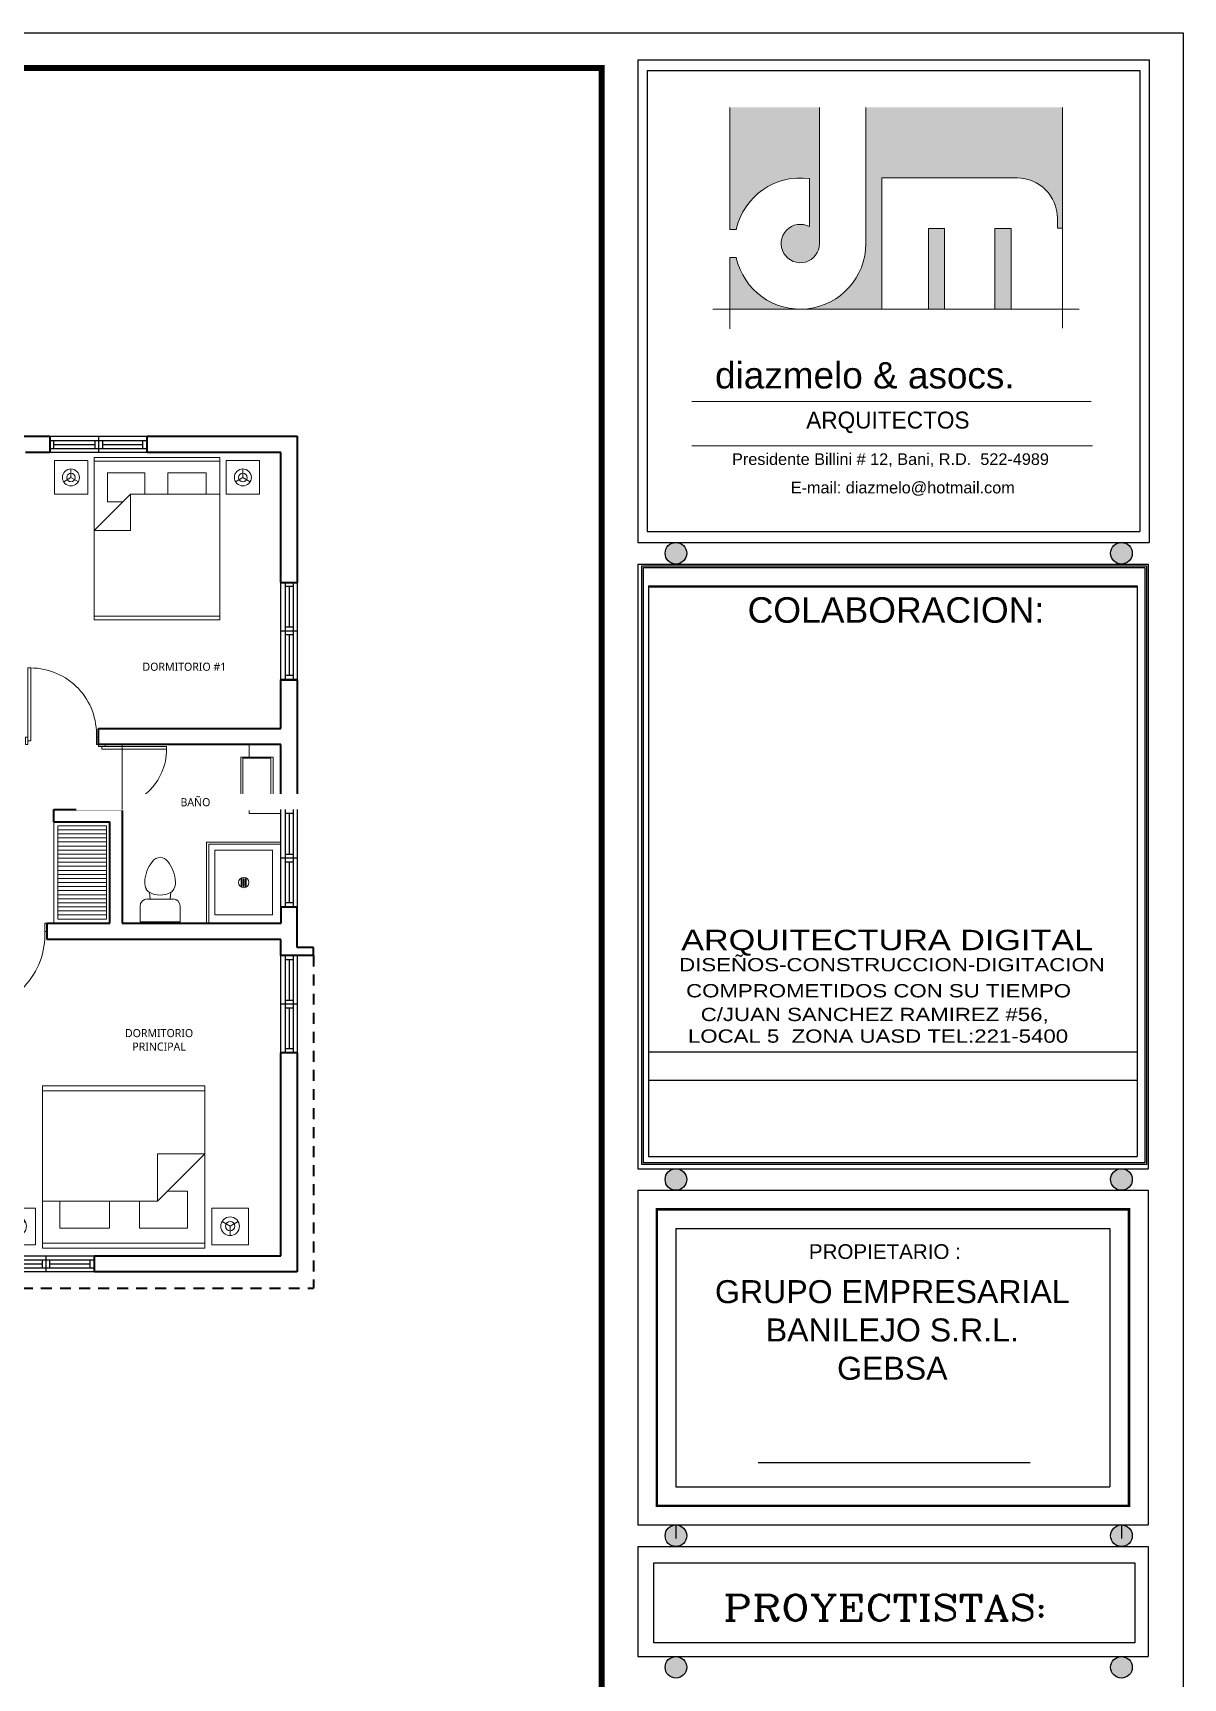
# Model space of a CAD drawing. Header units: feet. Extents: x -417 to 46, y -646 to -218.
# Drawn here: x -61.94 to -47.75, y -444.16 to -423.88 of the extents above; entities that cross this region are included whole.
import ezdxf
from ezdxf.enums import TextEntityAlignment as Align

# ---------------------------------------------------------------- set-up
doc = ezdxf.new("R2010")
doc.units = ezdxf.units.FT
doc.header["$MEASUREMENT"] = 0
doc.linetypes.add('HIDDEN', pattern=[0.375, 0.25, -0.125])
for name, color, linetype, lineweight in [('A-WALL', 4, 'Continuous', 25), ('closet', 8, 'Continuous', 5), ('FURN', 2, 'Continuous', 30), ('I-FURN', 2, 'Continuous', 0), ('muebles', 2, 'Continuous', 5), ('P-SANR-FIXT', 2, 'Continuous', 9), ('Piso', 8, 'Continuous', 9), ('puertas', 8, 'Continuous', 9), ('TEXTO', 7, 'Continuous', 5), ('TXT', 2, 'Continuous', 9)]:
    doc.layers.add(name, color=color, linetype=linetype, lineweight=lineweight)
for name, color, linetype in [('HOJA', 7, 'Continuous'), ('MARCO', 7, 'Continuous'), ('MB3', 8, 'Continuous'), ('PERT-VENT', 2, 'Continuous'), ('TARGETA', 7, 'Continuous'), ('textos', 7, 'Continuous'), ('TEXXT', 8, 'Continuous')]:
    doc.layers.add(name, color=color, linetype=linetype)
doc.styles.add('ads', font='trebuc.ttf', dxfattribs={"height": 0.14})
doc.styles.add('DAMIAN', font='arial.ttf', dxfattribs={"height": 0.12})
doc.styles.get("Standard").update_dxf_attribs({"font": 'arial.ttf', "height": 0.115})
doc.styles.add('TITTEXTM', font='romanc.shx')

# ---------------------------------------------------------------- blocks, each defined once
blk = doc.blocks.new('bath_sink_6127 - bath_sink_6127-542651-Nivel 1')
at = {"layer": 'I-FURN'}
for p, q in [((0.395, 0.244), (-0.005, 0.244)), ((-0.005, 0.244), (-0.005, -0.245)), ((0.025, -0.234), (0.025, 0.233)), ((0.025, 0.233), (0.369, 0.233)), ((0.293, 0.244), (0.293, 0.4)), ((0.369, 0.233), (0.369, -0.234)), ((0.395, -0.245), (0.395, 0.244)), ((-0.005, -0.245), (0.395, -0.245)), ((0.369, -0.234), (0.025, -0.234)), ((0.293, -0.448), (0.293, -0.245)), ((-0.1, -0.448), (0.293, -0.448))]:
    blk.add_line(p, q, dxfattribs=at)
blk = doc.blocks.new('Toilet_-_Tank_-_3D_4840 - 17_ High_ Seat Not Visible-536545-Nivel 1')
at = {"layer": 'P-SANR-FIXT'}
for p, q in [((0.248, 0.489), (-0.248, 0.489)), ((-0.248, 0.489), (-0.248, 0.298)), ((0.248, 0.298), (0.248, 0.489)), ((-0.159, 0.21), (-0.123, 0.21)), ((-0.123, 0.21), (-0.132, 0.127)), ((-0.123, 0.21), (0.123, 0.21)), ((0.132, 0.127), (0.123, 0.21)), ((0.123, 0.21), (0.159, 0.21))]:
    blk.add_line(p, q, dxfattribs=at)
for centre, radius, start, end in [((-0.159, 0.298), 0.0889, 180, 270), ((0.159, 0.298), 0.0889, 270, 360), ((-0.023, 0.008), 0.167, 151.0596, 182.709), ((-0.083, 0.041), 0.0995, 119.8981, 151.0596), ((0, -0.104), 0.266, 90.1019, 119.8981), ((0, -0.104), 0.266, 60.1019, 89.8981), ((0.083, 0.041), 0.0995, 28.9404, 60.1019), ((0.023, 0.008), 0.167, 357.291, 28.9404), ((0.25, 0.021), 0.441, 182.709, 218.5058), ((-0.25, 0.021), 0.441, 321.4942, 357.291), ((0.011, -0.169), 0.136, 218.5058, 265.219), ((-0.011, -0.169), 0.136, 274.781, 321.4942)]:
    blk.add_arc(centre, radius, start, end, dxfattribs=at)
blk = doc.blocks.new('Shower_Stall_9385 - 1-684532-Nivel 1')
at = {"layer": 'P-SANR-FIXT'}
for p, q in [((-0.576, 0.533), (0.424, 0.533)), ((-0.576, -0.381), (-0.576, 0.533)), ((0.424, 0.508), (-0.551, 0.508)), ((-0.551, -0.381), (-0.551, 0.508)), ((-0.475, -0.279), (-0.475, 0.432)), ((-0.475, 0.432), (0.322, 0.432)), ((0.322, 0.432), (0.322, -0.279)), ((-0.121, 0.108), (-0.032, 0.108)), ((-0.032, 0.099), (-0.121, 0.099)), ((-0.121, 0.081), (-0.032, 0.081)), ((-0.032, 0.072), (-0.121, 0.072)), ((-0.121, 0.053), (-0.032, 0.053)), ((-0.032, 0.044), (-0.121, 0.044)), ((-0.576, -0.381), (-0.551, -0.381)), ((-0.551, -0.381), (0.398, -0.381)), ((0.322, -0.279), (-0.475, -0.279))]:
    blk.add_line(p, q, dxfattribs=at)
for centre, radius, start, end in [((-0.076, 0.076), 0.0635, 360, 180), ((-0.076, 0.076), 0.0635, 0, 180), ((-0.076, 0.076), 0.0635, 180, 360), ((-0.076, 0.076), 0.0635, 180, 360), ((-0.121, 0.103), 0.00444, 90, 270), ((-0.121, 0.076), 0.00444, 90, 270), ((-0.121, 0.049), 0.00444, 90, 270), ((-0.032, 0.103), 0.00444, 270, 90), ((-0.032, 0.076), 0.00444, 270, 90), ((-0.032, 0.049), 0.00444, 270, 90), ((0.398, -0.356), 0.0254, 270, 360)]:
    blk.add_arc(centre, radius, start, end, dxfattribs=at)
blk = doc.blocks.new('A$C4D292AF4')
at = {"layer": 'puertas'}
for points in [[(0.03, 0.05), (0.07, 0.05), (0.07, 1.05), (0.03, 1.05)], [(0, 0), (0.03, 0), (0.03, 0.1), (0, 0.1)], [(0.97, 0), (1, 0), (1, 0.1), (0.97, 0.1)]]:
    blk.add_lwpolyline(points, close=True, dxfattribs=at)
blk.add_arc((0.068, 0.147), 0.903, 357.0481, 89.8556, dxfattribs=at)
blk = doc.blocks.new('A$C26A1068B')
at = {"layer": 'muebles', "color": 2, "linetype": 'Continuous'}
for p, q in [((0.45, 2.531, 224.56), (0.038, 2.531, 224.56)), ((0.038, 2.119, 224.56), (0.038, 2.531, 224.56)), ((0.45, 2.119, 224.56), (0.45, 2.531, 224.56)), ((0.45, 2.119, 224.56), (0.038, 2.119, 224.56)), ((0.45, 0.412, 224.56), (0.038, 0.412, 224.56)), ((0.038, 0.412, 224.56), (0.038, 0, 224.56)), ((0.45, 0.412, 224.56), (0.45, 0, 224.56)), ((0.45, 0, 224.56), (0.038, 0, 224.56))]:
    blk.add_line(p, q, dxfattribs=at)
at = {"layer": 'muebles', "color": 8, "linetype": 'Continuous'}
for p, q in [((0.246, 2.326, 224.56), (0.141, 2.326, 224.56)), ((0.246, 2.326, 224.56), (0.298, 2.416, 224.56)), ((0.246, 2.326, 224.56), (0.298, 2.235, 224.56)), ((0.246, 0.206, 224.56), (0.141, 0.206, 224.56)), ((0.246, 0.206, 224.56), (0.298, 0.296, 224.56)), ((0.246, 0.206, 224.56), (0.298, 0.115, 224.56))]:
    blk.add_line(p, q, dxfattribs=at)
at = {"layer": 'muebles', "linetype": 'Continuous'}
for p, q in [((2.003, 2.041, 224.56), (0, 2.041, 224.56)), ((0, 2.041, 224.56), (0, 0.491, 224.56)), ((0.047, 0.491, 224.56), (0.047, 2.041, 224.56)), ((0.45, 1.59, 224.56), (0.901, 2.041, 224.56)), ((0.901, 2.041, 224.56), (0.901, 1.59, 224.56)), ((1.956, 2.041, 224.56), (1.956, 0.491, 224.56)), ((2.003, 0.491, 224.56), (2.003, 2.041, 224.56)), ((0.545, 1.875, 224.56), (0.19, 1.875, 224.56)), ((0.19, 1.875, 224.56), (0.19, 1.417, 224.56)), ((0.545, 1.685, 224.56), (0.545, 1.875, 224.56)), ((0.901, 1.59, 224.56), (0.45, 1.59, 224.56)), ((0.45, 0.491, 224.56), (0.45, 1.59, 224.56)), ((0.19, 1.417, 224.56), (0.45, 1.417, 224.56)), ((0.19, 1.13, 224.56), (0.19, 0.657, 224.56)), ((0.45, 1.13, 224.56), (0.19, 1.13, 224.56)), ((0.19, 0.657, 224.56), (0.45, 0.657, 224.56)), ((0, 0.491, 224.56), (2.003, 0.491, 224.56))]:
    blk.add_line(p, q, dxfattribs=at)
at = {"layer": 'muebles', "color": 8, "linetype": 'Continuous'}
for centre, major_axis in [((0.246, 2.326, 224.56), (-0.074, -0.074)), ((0.246, 0.206, 224.56), (-0.037, 0.037))]:
    blk.add_ellipse(centre, major_axis=major_axis, ratio=1, dxfattribs=at)
at = {"layer": 'muebles', "color": 8, "linetype": 'Continuous', "extrusion": (0, 0, -1)}
for centre, major_axis in [((0.246, 2.326, 224.56), (-0.037, -0.037)), ((0.246, 0.206, 224.56), (-0.074, 0.074))]:
    blk.add_ellipse(centre, major_axis=major_axis, ratio=1, dxfattribs=at)
blk = doc.blocks.new('A$C154754DE')
at = {"layer": 'muebles', "color": 2, "linetype": 'Continuous'}
for p, q in [((1.505, 3.079, 224.56), (1.958, 3.079, 224.56)), ((1.505, 2.626, 224.56), (1.505, 3.079, 224.56)), ((1.958, 2.626, 224.56), (1.958, 3.079, 224.56)), ((1.505, 2.626, 224.56), (1.958, 2.626, 224.56)), ((1.505, 0.453, 224.56), (1.958, 0.453, 224.56)), ((1.505, 0.453, 224.56), (1.505, 0, 224.56)), ((1.958, 0.453, 224.56), (1.958, 0, 224.56)), ((1.505, 0, 224.56), (1.958, 0, 224.56))]:
    blk.add_line(p, q, dxfattribs=at)
at = {"layer": 'muebles', "color": 8, "linetype": 'Continuous'}
for p, q in [((1.729, 2.853, 224.56), (1.672, 2.953, 224.56)), ((1.729, 2.853, 224.56), (1.672, 2.754, 224.56)), ((1.729, 2.853, 224.56), (1.844, 2.853, 224.56)), ((1.729, 0.226, 224.56), (1.672, 0.326, 224.56)), ((1.729, 0.226, 224.56), (1.672, 0.126, 224.56)), ((1.729, 0.226, 224.56), (1.844, 0.226, 224.56))]:
    blk.add_line(p, q, dxfattribs=at)
at = {"layer": 'muebles', "linetype": 'Continuous'}
for p, q in [((0, 2.54, 224.56), (2, 2.54, 224.56)), ((0, 0.54, 224.56), (0, 2.54, 224.56)), ((0.061, 2.54, 224.56), (0.061, 0.54, 224.56)), ((1.419, 1.958, 224.56), (0.837, 2.54, 224.56)), ((0.837, 2.54, 224.56), (0.837, 1.958, 224.56)), ((1.939, 0.54, 224.56), (1.939, 2.54, 224.56)), ((2, 2.54, 224.56), (2, 0.54, 224.56)), ((1.296, 2.326, 224.56), (1.755, 2.326, 224.56)), ((1.296, 2.081, 224.56), (1.296, 2.326, 224.56)), ((1.755, 2.326, 224.56), (1.755, 1.734, 224.56)), ((0.837, 1.958, 224.56), (1.419, 1.958, 224.56)), ((1.419, 0.54, 224.56), (1.419, 1.958, 224.56)), ((1.755, 1.734, 224.56), (1.419, 1.734, 224.56)), ((1.419, 1.364, 224.56), (1.755, 1.364, 224.56)), ((1.755, 1.364, 224.56), (1.755, 0.754, 224.56)), ((1.755, 0.754, 224.56), (1.419, 0.754, 224.56)), ((2, 0.54, 224.56), (0, 0.54, 224.56))]:
    blk.add_line(p, q, dxfattribs=at)
at = {"layer": 'muebles', "color": 8, "linetype": 'Continuous', "extrusion": (0, 0, -1)}
for centre, major_axis, start_param, end_param in [((1.729, 2.853, 224.56), (-0.0814, -0.0814), -1.570796, 4.712389), ((1.729, 0.226, 224.56), (-0.0407, 0.0407), 1.570796326794897, 7.853981633974483)]:
    blk.add_ellipse(centre, major_axis=major_axis, ratio=1, start_param=start_param, end_param=end_param, dxfattribs=at)
at = {"layer": 'muebles', "color": 8, "linetype": 'Continuous'}
for centre, major_axis, start_param, end_param in [((1.729, 2.853, 224.56), (-0.0407, -0.0407), 1.570796326794897, 7.853981633974483), ((1.729, 0.226, 224.56), (-0.0814, 0.0814), -1.570796, 4.712389)]:
    blk.add_ellipse(centre, major_axis=major_axis, ratio=1, start_param=start_param, end_param=end_param, dxfattribs=at)
blk = doc.blocks.new('A$C6FFE63EF')
at = {"layer": 'TEXTO', "ltscale": 0.05}
h = blk.add_hatch(color=256, dxfattribs=at)
h.paths.add_polyline_path([(1.319, 2.87), (1.319, 2.479, 3.622679), (1.401, 2.342), (1.401, 3.449), (0.672, 3.449), (0.672, 2.457), (0.725, 2.457, -0.391497)])
h.paths.add_polyline_path([(1.246, 1.809, -0.351969), (0.725, 2.227), (0.672, 2.227), (0.672, 1.809)])
h.paths.add_polyline_path([(1.91, 2.875), (3.008, 2.875, -0.414214), (3.336, 2.547), (3.336, 2.466), (3.377, 2.466), (3.377, 3.449), (1.779, 3.449), (1.779, 2.342, -0.414214), (1.246, 1.809), (1.91, 1.809)])
h.paths.add_polyline_path([(2.418, 2.465), (2.287, 2.465), (2.287, 1.809), (2.418, 1.809)], flags=17)
h.paths.add_polyline_path([(2.959, 2.465), (2.828, 2.465), (2.828, 1.809), (2.959, 1.809)], flags=17)
for p, q in [((0.671, 2.456), (0.671, 3.448)), ((1.401, 2.341), (1.401, 3.448)), ((1.778, 2.341), (1.778, 3.448)), ((3.377, 2.465), (3.377, 3.448)), ((1.319, 2.479), (1.319, 2.869)), ((1.909, 1.808), (1.909, 2.874)), ((1.909, 2.874), (3.008, 2.874)), ((3.336, 2.546), (3.336, 2.465)), ((0.725, 2.456), (0.671, 2.456)), ((2.287, 1.808), (2.287, 2.464)), ((2.287, 2.464), (2.418, 2.464)), ((2.418, 1.808), (2.418, 2.464)), ((2.828, 1.808), (2.828, 2.464)), ((2.828, 2.464), (2.959, 2.464)), ((2.959, 1.808), (2.959, 2.464)), ((3.336, 2.465), (3.377, 2.465)), ((3.377, 2.465), (3.377, 1.653)), ((0.671, 1.808), (0.671, 2.227)), ((0.725, 2.227), (0.671, 2.227)), ((0.534, 1.808), (3.512, 1.808)), ((0.671, 1.808), (0.671, 1.647)), ((0.362, 1.057), (3.61, 1.057)), ((0.362, 0.698), (3.622, 0.698))]:
    blk.add_line(p, q, dxfattribs=at)
for centre, radius, start, end in [((1.245, 2.341), 0.533, 82.0412, 167.5619), ((3.008, 2.546), 0.328, 0, 90), ((1.245, 2.341), 0.156, 61.7263, 0), ((1.245, 2.341), 0.533, 192.4381, 0)]:
    blk.add_arc(centre, radius, start, end, dxfattribs=at)
at = {"layer": 'TEXTO', "ltscale": 0.3, "width": 13.01141, "attachment_point": 1}
for s, insert, char_height in [('{\\fSwis721 Blk BT|b0|i0|c0|p34;diazmelo & asocs.}', (0.552, 1.378), 0.21489), ('{\\fComic Sans MS|b0|i0|c0|p66;ARQUITECTOS}', (1.293, 0.975), 0.13753), ('{\\fArial|b0|i0|c0|p34;Presidente Billini # 12, Bani, R.D.  522-4989}', (0.69, 0.636), 0.09455), ('{\\fArial|b0|i0|c0|p34;E-mail: diazmelo@hotmail.com}', (1.167, 0.405), 0.09455)]:
    blk.add_mtext(s, dxfattribs=dict(at, insert=insert, char_height=char_height))
blk = doc.blocks.new('A$C18ED6237')
at = {"layer": 'PERT-VENT', "extrusion": (-2.36783e-12, 8.94772e-16, -1)}
for p, q in [((1.2, 0.2), (0, 0.2)), ((1.2, 0.15), (0, 0.15)), ((1.2, 0.05), (0, 0.05)), ((0.054, 0.05), (0.054, 0.15)), ((0.553, 0.1), (0.054, 0.1)), ((0.553, 0.15), (0.553, 0.05)), ((0.6, 0.2), (0.6, 0)), ((0.647, 0.15), (0.647, 0.05)), ((1.153, 0.1), (0.647, 0.1)), ((0, 0), (1.2, 0))]:
    blk.add_line(p, q, dxfattribs=at)
at = {"layer": 'PERT-VENT'}
blk.add_line((1.153, 0.05), (1.153, 0.15), dxfattribs=at)

msp = doc.modelspace()

# ---------------------------------------------------------------- hatches: boundary and pattern name
at = {"layer": 'Piso'}
h = msp.add_hatch(dxfattribs=at)
h.set_pattern_fill('ANSI31', color=256, scale=0.4, angle=315, style=0)
h.set_pattern_definition([(180, (-61.028495, -434.8042), (-2e-17, 0.05), [])])
h.paths.add_polyline_path([(-61.0285, -434.8042), (-61.6285, -434.8042), (-61.6285, -433.6542), (-61.0285, -433.6542)])
at = {"layer": 'textos'}
h = msp.add_hatch(color=7, dxfattribs=at)
h.paths.add_polyline_path([(-53.8747, -430.2957, 1), (-54.141, -430.2957, 1)])
h.paths.add_polyline_path([(-48.38, -430.2957, 1), (-48.6463, -430.2957, 1)])
h = msp.add_hatch(color=7, dxfattribs=at)
h.paths.add_polyline_path([(-53.8747, -438.0143, 1), (-54.141, -438.0143, 1)])
h.paths.add_polyline_path([(-48.38, -438.0143, 1), (-48.6463, -438.0143, 1)])
h = msp.add_hatch(color=7, dxfattribs=at)
h.paths.add_polyline_path([(-54.0078, -442.2727, 1), (-54.0078, -442.539, 1)])
h.paths.add_polyline_path([(-48.5131, -442.2727, 1), (-48.5131, -442.539, 1)])
h = msp.add_hatch(color=7, dxfattribs=at)
h.paths.add_polyline_path([(-54.0078, -443.8941, 1), (-54.0078, -444.1604, 1)])
h.paths.add_polyline_path([(-48.5131, -443.8941, 1), (-48.5131, -444.1604, 1)])

# ---------------------------------------------------------------- linework, layer by layer
at = {"layer": 'A-WALL', "lineweight": 35, "extrusion": (-2.36659e-12, 8.94772e-16, -1)}
for p, q in [((-63.5753, -428.8542), (-61.7285, -428.8542)), ((-61.7285, -428.8542), (-61.7285, -429.0542)), ((-60.5285, -428.8542), (-58.6785, -428.8542)), ((-60.5285, -429.0542), (-60.5285, -428.8542)), ((-58.6785, -428.8542), (-58.6785, -430.6542)), ((-61.7285, -429.0542), (-62.0285, -429.0542)), ((-58.8785, -429.0542), (-60.5285, -429.0542)), ((-58.8785, -430.6542), (-58.8785, -429.0542)), ((-58.8785, -430.6542), (-58.6785, -430.6542)), ((-58.8785, -431.8542), (-58.6785, -431.8542)), ((-58.8785, -432.4542), (-58.8785, -431.8542)), ((-58.6785, -431.8542), (-58.8785, -431.8542)), ((-58.8785, -431.8542), (-58.6785, -431.8542)), ((-58.6785, -431.8542), (-58.6785, -433.4542)), ((-61.1285, -432.4542), (-58.8785, -432.4542)), ((-61.1285, -432.6542), (-61.1285, -432.4542)), ((-58.8785, -432.6542), (-61.1285, -432.6542)), ((-58.8785, -433.4542), (-58.8785, -432.6542)), ((-61.6785, -433.4542), (-60.8385, -433.4542)), ((-60.8385, -433.4542), (-60.8385, -434.8546)), ((-58.6785, -433.4542), (-58.8785, -433.4542)), ((-58.6785, -433.4542), (-58.8785, -433.4542)), ((-61.6785, -433.6042), (-60.9885, -433.6042)), ((-60.9885, -434.8546), (-60.9885, -433.6042)), ((-60.9885, -434.8542), (-60.9885, -434.5542)), ((-58.8785, -434.6542), (-58.6785, -434.6542)), ((-58.8777, -434.8546), (-58.8777, -434.6575)), ((-58.6785, -435.1542), (-58.6785, -434.6542)), ((-61.762, -435.0546), (-61.762, -434.8546)), ((-61.762, -434.8546), (-60.9885, -434.8546)), ((-60.8385, -434.8546), (-58.8777, -434.8546)), ((-58.8785, -435.0546), (-61.762, -435.0546)), ((-58.8785, -438.9542), (-58.8785, -436.4542)), ((-58.6785, -436.4542), (-58.6785, -439.1542)), ((-61.1785, -439.1542), (-61.1785, -438.9542)), ((-61.1785, -438.9542), (-58.8785, -438.9542)), ((-58.6785, -439.1542), (-61.1785, -439.1542))]:
    msp.add_line(p, q, dxfattribs=at)
at = {"layer": 'A-WALL', "lineweight": 35}
for p, q in [((-61.6785, -433.6042), (-61.6785, -433.4542)), ((-58.8785, -435.2542), (-58.8785, -435.0546)), ((-58.4785, -435.1542), (-58.6785, -435.1542)), ((-58.4785, -435.2542), (-58.8785, -435.2542)), ((-58.6785, -436.4542), (-58.8785, -436.4542))]:
    msp.add_line(p, q, dxfattribs=at)
at = {"layer": 'A-WALL', "lineweight": 35, "extrusion": (2.36783e-12, 8.94772e-16, -1)}
msp.add_line((-58.4785, -435.2542), (-58.4785, -435.1542), dxfattribs=at)
at = {"layer": 'closet'}
msp.add_line((-61.6785, -433.6042), (-61.6785, -434.8546), dxfattribs=at)
msp.add_line((-61.6785, -433.6042), (-61.6785, -434.8546), dxfattribs=at)
at = {"layer": 'HOJA', "color": 17, "linetype": 'Continuous'}
for p, q in [((-54.3444, -436.4397), (-48.3179, -436.4397)), ((-54.3444, -436.7922), (-48.3179, -436.7922))]:
    msp.add_line(p, q, dxfattribs=at)
at = {"layer": 'MB3', "linetype": 'HIDDEN', "lineweight": 35, "ltscale": 0.54}
for p in [(-58.4785, -435.2542), (-62.7785, -439.3542)]:
    msp.add_line(p, (-58.4785, -439.3542), dxfattribs=at)
at = {"layer": 'Piso'}
msp.add_lwpolyline([(-61.0285, -434.8042), (-61.6285, -434.8042), (-61.6285, -433.6542), (-61.0285, -433.6542)], close=True, dxfattribs=at)
at = {"layer": 'TARGETA', "color": 3}
for p, q in [((-54.4783, -424.2135), (-48.172, -424.2135)), ((-54.4783, -424.2135), (-54.4783, -430.1626)), ((-48.172, -424.2135), (-48.172, -430.1626)), ((-54.362, -424.3446), (-48.2883, -424.3446)), ((-54.362, -424.3446), (-54.362, -430.0284)), ((-48.2883, -424.3446), (-48.2883, -430.0284)), ((-54.362, -430.0284), (-48.3062, -430.0284)), ((-48.3062, -430.0284), (-48.2883, -430.0284)), ((-54.4783, -430.1626), (-48.172, -430.1626)), ((-54.3444, -430.6961), (-54.3444, -437.717)), ((-54.3444, -430.6961), (-48.3179, -430.6961)), ((-54.3444, -430.7094), (-54.3444, -437.7303)), ((-54.3444, -430.7094), (-48.3179, -430.7094)), ((-54.3444, -430.7094), (-54.3444, -437.7303)), ((-48.3179, -430.6961), (-48.3179, -437.717)), ((-48.3179, -430.7094), (-48.3179, -437.7303)), ((-48.3179, -430.7094), (-48.3179, -437.7303)), ((-54.3444, -437.7303), (-48.3179, -437.7303)), ((-54.3444, -437.7303), (-48.3179, -437.7303)), ((-54.4783, -438.1474), (-48.184, -438.1474)), ((-54.4783, -438.1474), (-54.4783, -442.2727)), ((-48.184, -438.1474), (-48.184, -442.2727)), ((-54.007, -438.6187), (-48.6553, -438.6187)), ((-54.007, -438.6187), (-54.007, -441.8014)), ((-48.6553, -438.6187), (-48.6553, -441.8014)), ((-54.007, -441.8014), (-48.6553, -441.8014)), ((-54.4783, -442.2727), (-48.184, -442.2727)), ((-54.4783, -442.539), (-54.4783, -443.8941)), ((-54.4783, -442.539), (-48.184, -442.539)), ((-48.184, -442.539), (-48.184, -443.8941)), ((-54.2782, -443.724), (-54.2782, -442.7391)), ((-54.2782, -442.7391), (-48.3467, -442.7391)), ((-48.3467, -442.7391), (-48.3467, -443.724)), ((-54.4783, -443.8941), (-48.184, -443.8941)), ((-48.3467, -443.724), (-54.2782, -443.724))]:
    msp.add_line(p, q, dxfattribs=at)
at = {"layer": 'textos', "color": 7}
for p, q in [((-54.4783, -430.4314), (-54.4783, -437.8812)), ((-54.4783, -430.4314), (-48.184, -430.4314)), ((-54.4783, -430.4314), (-48.184, -430.4314)), ((-54.4783, -430.4314), (-48.184, -430.4314)), ((-54.4273, -437.8297), (-54.4273, -430.4514)), ((-54.4273, -430.4514), (-48.204, -430.4514)), ((-54.4073, -437.8096), (-54.4073, -430.4714)), ((-54.4073, -430.4714), (-48.224, -430.4714)), ((-48.224, -430.4714), (-48.224, -437.8096)), ((-48.204, -430.4514), (-48.204, -437.8297)), ((-48.184, -430.4314), (-48.184, -437.8812)), ((-48.224, -437.8096), (-54.4073, -437.8096)), ((-54.4783, -437.8812), (-48.184, -437.8812)), ((-48.204, -437.8297), (-54.4273, -437.8297)), ((-54.4783, -438.1474), (-48.184, -438.1474)), ((-54.0078, -442.2727), (-54.0078, -442.4407)), ((-48.5131, -442.2727), (-48.5131, -442.4407))]:
    msp.add_line(p, q, dxfattribs=at)
for centre in [(-54.0078, -430.2957), (-48.5131, -430.2957), (-54.0078, -438.0143), (-54.0078, -438.0143), (-48.5131, -438.0143), (-48.5131, -438.0143), (-54.0078, -442.4058), (-48.5131, -442.4058), (-54.0078, -444.0273), (-48.5131, -444.0273)]:
    msp.add_circle(centre, 0.1331, dxfattribs=at)
at = {"layer": 'TEXXT'}
msp.add_line((-52.9948, -441.5041), (-49.6401, -441.5041), dxfattribs=at)
at = {"layer": 'TEXXT', "const_width": 0.0314}
msp.add_lwpolyline([(-54.2426, -438.3831), (-48.4196, -438.3831), (-48.4196, -442.0371), (-54.2426, -442.0371), (-54.2426, -438.3831)], dxfattribs=at)

# ---------------------------------------------------------------- block references
at = {"xscale": 1.516622773005782, "yscale": 1.516622773005782, "zscale": 1.516622773005782}
msp.add_blockref('A$C6FFE63EF', (-54.362, -430.0284), dxfattribs=at)
at = {"xscale": -1}
for p in [(-60.5285, -429.0542), (-61.1785, -439.1542)]:
    msp.add_blockref('A$C18ED6237', p, dxfattribs=at)
at = {"xscale": -1, "rotation": 90}
msp.add_blockref('A$C26A1068B', (-59.1426, -429.1152), dxfattribs=at)
at = {"layer": 'FURN', "rotation": 270}
msp.add_blockref('A$C154754DE', (-62.3584, -436.8614), dxfattribs=at)
at = {"layer": 'I-FURN', "extrusion": (-2.36659e-12, 8.94772e-16, -1)}
msp.add_blockref('bath_sink_6127 - bath_sink_6127-542651-Nivel 1', (58.9785, -433.0542), dxfattribs=at)
at = {"layer": 'P-SANR-FIXT', "extrusion": (-2.36659e-12, 8.94772e-16, -1)}
for name, p, rotation in [('Shower_Stall_9385 - 1-684532-Nivel 1', (59.2623, -434.4308), 269.9999999999968), ('Toilet_-_Tank_-_3D_4840 - 17_ High_ Seat Not Visible-536545-Nivel 1', (60.3691, -434.3477), 180)]:
    msp.add_blockref(name, p, dxfattribs=dict(at, rotation=rotation))
at = {"layer": 'puertas', "extrusion": (-2.36659e-12, 8.94772e-16, -1), "xscale": -0.9000000000000057, "yscale": 0.8999999999999915, "zscale": 0.899999999999998}
msp.add_blockref('A$C4D292AF4', (62.0285, -432.6542), dxfattribs=at)
at = {"layer": 'puertas', "extrusion": (-2.36659e-12, 8.94772e-16, -1)}
for p, xscale, yscale, zscale, rotation in [((61.1285, -432.6542), -0.8000000000000114, 0.8000000000000114, 0.8000000000000114, 89.999999999998), ((62.7785, -434.8546), 1.016535099596069, 1.016535099596069, 1.016535099596069, 179.9999999999968)]:
    msp.add_blockref('A$C4D292AF4', p, dxfattribs=dict(at, xscale=xscale, yscale=yscale, zscale=zscale, rotation=rotation))

# ---------------------------------------------------------------- texts
at = {"layer": 'textos', "color": 7, "width": 1.2}
for s, height, style, p in [('ARQUITECTURA DIGITAL', 0.251357, 'DAMIAN', (-53.9425, -434.9366)), ('DISEÑOS-CONSTRUCCION-DIGITACION', 0.163382, 'DAMIAN', (-53.9677, -435.2851)), ('COMPROMETIDOS CON SU TIEMPO', 0.163382, 'DAMIAN', (-53.882, -435.6063)), ('C/JUAN SANCHEZ RAMIREZ #56,  ', 0.163382, 'DAMIAN', (-53.7017, -435.8985)), ('LOCAL 5  ZONA UASD TEL:221-5400', 0.163382, 'DAMIAN', (-53.8591, -436.1652)), ('PROYECTISTAS:', 0.315112, 'TITTEXTM', (-53.4248, -443.1337))]:
    msp.add_text(s, height=height, dxfattribs=dict(at, style=style)).set_placement(p, align=Align.TOP_LEFT)
at = {"layer": 'textos', "color": 7, "style": 'DAMIAN'}
for s, insert, char_height, width, attachment_point in [('COLABORACION:', (-53.1236, -430.8378), 0.314196, 5.807037, 1), ('PROPIETARIO :', (-52.3682, -438.8125), 0.18158, 4.194954, 1), ('GRUPO EMPRESARIAL\\PBANILEJO S.R.L.\\PGEBSA', (-51.3388, -439.2554), 0.283202, 6.542681, 2)]:
    msp.add_mtext(s, dxfattribs=dict(at, insert=insert, char_height=char_height, width=width, attachment_point=attachment_point))

# ---------------------------------------------------------------- next in the draw order: texts
at = {"layer": 'TXT', "char_height": 0.1, "width": 2.838, "attachment_point": 2, "style": 'ads', "bg_fill": 2}
for s, insert in [('DORMITORIO #1', (-60.0699, -431.6443)), ('BAÑO', (-59.9337, -433.3142)), ('DORMITORIO \\PPRINCIPAL', (-60.382, -436.16))]:
    msp.add_mtext(s, dxfattribs=dict(at, insert=insert))

# ---------------------------------------------------------------- next in the draw order: linework, layer by layer
at = {"layer": 'MARCO'}
msp.add_lwpolyline([(-112.2526, -423.8816), (-47.7526, -423.8816), (-47.7526, -465.8816), (-112.2526, -465.8816)], close=True, dxfattribs=at)
at = {"layer": 'MARCO', "const_width": 0.075}
msp.add_lwpolyline([(-54.925, -424.3157), (-111.8185, -424.3157), (-111.8185, -465.4476), (-54.925, -465.4476)], close=True, dxfattribs=at)
at = {"layer": 'Piso'}
msp.add_line((-60.8385, -433.4542), (-60.8385, -432.6542), dxfattribs=at)

# ---------------------------------------------------------------- next in the draw order: block references
at = {"xscale": -1, "rotation": 270}
for p in [(-58.8785, -431.8542), (-58.8785, -434.6542), (-58.8785, -436.4542)]:
    msp.add_blockref('A$C18ED6237', p, dxfattribs=at)

doc.saveas('drawing.dxf')
